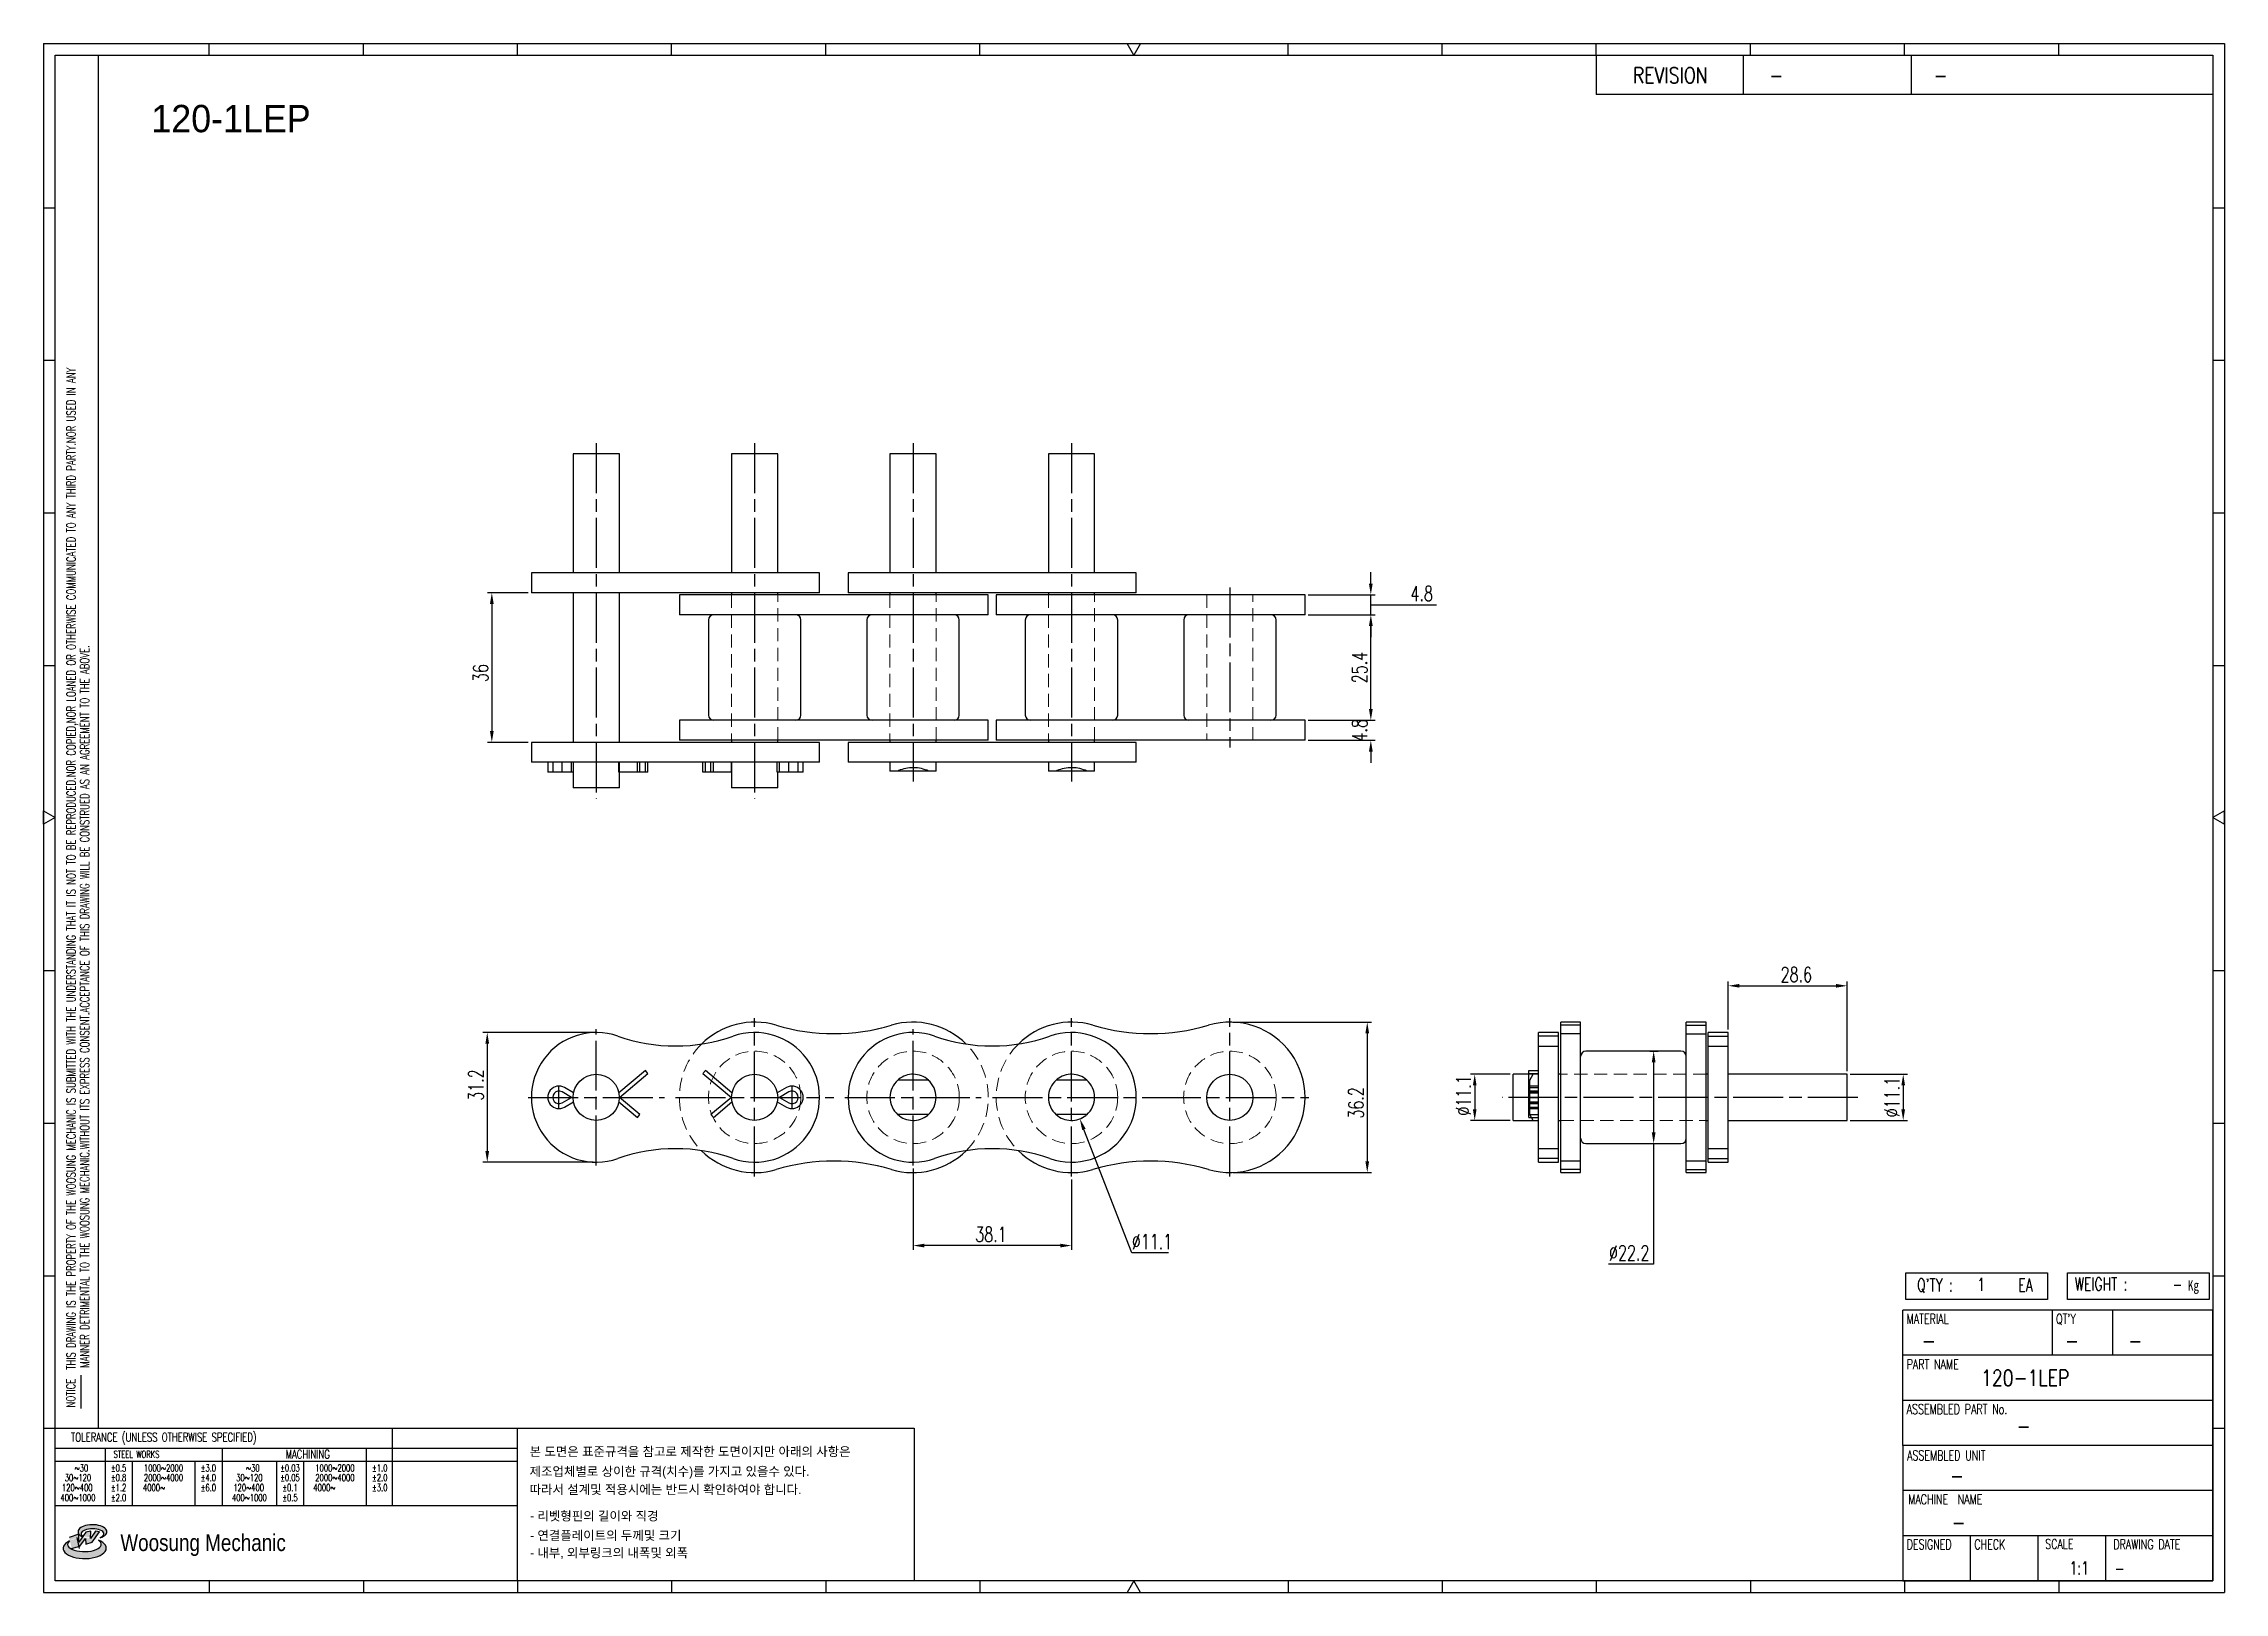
# Model space of a CAD drawing. Header units: millimetres. Extents: x 2104 to 2628, y 59 to 431.
import ezdxf
from ezdxf.enums import TextEntityAlignment as Align

# ---------------------------------------------------------------- set-up
doc = ezdxf.new("R2010")
doc.units = ezdxf.units.MM
doc.linetypes.add('AM_ISO08W050', pattern=[18, 12, -1.5, 3, -1.5])
doc.linetypes.add('HIDDEN', pattern=[9.525, 6.35, -3.175])
doc.layers.get('Defpoints').update_dxf_attribs({"color": 80})
doc.layers.add('CL1', color=140, linetype='AM_ISO08W050', lineweight=25)
doc.layers.add('HL3', color=1, linetype='HIDDEN', lineweight=0)
for name, color, linetype in [('S-DIM', 7, 'Continuous'), ('TITLE', 7, 'Continuous'), ('도면레이아웃', 7, 'Continuous')]:
    doc.layers.add(name, color=color, linetype=linetype)
doc.styles.add('HAN', font='ROMANS.shx', dxfattribs={"width": 0.7, "bigfont": 'whgtxt.shx'})
doc.styles.add('HKD_ST2', font='romans.shx', dxfattribs={"width": 0.7, "height": 4, "bigfont": '@extfont2.shx'})
doc.styles.add('HSG', font='SIMPLEX.shx', dxfattribs={"width": 0.7, "bigfont": 'HSG.shx'})
doc.styles.add('MtXpl_', font='Gulim.ttf')
doc.styles.add('SLDTEXTSTYLE4', font='arial.ttf', dxfattribs={"width": 0.8})
doc.dimstyles.new('AP1.5', dxfattribs={"dimscale": 1.5, "dimtxt": 2.4, "dimasz": 1.8, "dimexe": 0.7, "dimexo": 0.5, "dimgap": 0.6, "dimtad": 1, "dimtoh": 1, "dimdec": 1, "dimrnd": 0.01, "dimzin": 9, "dimdsep": 46, "dimtxsty": 'HSG', "dimcen": 0, "dimclrd": 251, "dimclre": 251, "dimclrt": 60, "dimazin": 2, "dimtp": 1, "dimtm": 1, "dimtfac": 0.5, "dimtdec": 1, "dimtofl": 0, "dimtmove": 0, "dimatfit": 3, "dimfxl": 0, "dimtvp": 1, "dimtolj": 2, "dimlwd": -1, "dimlwe": -1, "dimarcsym": 0})

# ---------------------------------------------------------------- blocks, each defined once
blk = doc.blocks.new('MAST')
at = {"layer": '도면레이아웃'}
h = blk.add_hatch(color=10, dxfattribs=at)
h.paths.add_polyline_path([(1.544, 35.177), (1.554, 34.966), (1.779, 35.034), (2.054, 35.422), (1.908, 35.446), (1.728, 35.167), (1.741, 35.439), (1.547, 35.405), (1.292, 35.041), (1.295, 35.33), (0.943, 35.208), (1.03, 34.8), (1.336, 34.885)])
edge = h.paths.add_edge_path()
edge.add_ellipse((1.795, 35.421), major_axis=(-0.53, 0), ratio=0.487785, start_angle=122.36065, end_angle=403.39574)
edge.add_line((1.411, 35.244), (1.419, 35.261))
edge.add_ellipse((1.798, 35.344), major_axis=(-0.423, 0), ratio=0.444396, start_angle=131.58977, end_angle=386.19408, ccw=False)
edge = h.paths.add_edge_path()
edge.add_ellipse((1.512, 34.815), major_axis=(-0.793, 0), ratio=0.480113, start_angle=314.67633, end_angle=590.85213)
edge.add_ellipse((1.501, 34.958), major_axis=(-0.62, 0), ratio=0.43311, start_angle=331.7024, end_angle=574.42495, ccw=False)
at = {"color": 140}
for p, q in [((0, 90.118), (80.15, 90.118)), ((0, 90.118), (0, 33.191)), ((80.15, 90.118), (80.15, 33.191)), ((57.068, 89.693), (57.068, 88.246)), ((62.47, 89.693), (62.47, 88.246)), ((68.635, 89.693), (68.635, 88.246)), ((79.725, 88.246), (57.068, 88.246)), ((68.449, 43.961), (68.449, 44.936)), ((68.449, 44.936), (73.654, 44.936)), ((73.654, 44.936), (73.654, 43.961)), ((74.39, 43.961), (74.39, 44.936)), ((74.39, 44.936), (79.595, 44.936)), ((79.595, 44.936), (79.595, 43.961)), ((68.336, 38.59), (68.336, 43.563)), ((79.725, 43.563), (68.336, 43.563)), ((73.654, 43.961), (68.449, 43.961)), ((73.827, 43.563), (73.827, 41.905)), ((79.595, 43.961), (74.39, 43.961)), ((76.037, 43.563), (76.037, 41.905)), ((79.725, 38.59), (79.725, 43.563)), ((79.725, 41.905), (68.336, 41.905)), ((79.725, 40.248), (68.336, 40.248)), ((68.336, 38.59), (68.336, 33.616)), ((79.725, 38.59), (68.336, 38.59)), ((79.725, 33.616), (79.725, 38.59)), ((79.725, 36.932), (68.336, 36.932)), ((79.725, 35.274), (68.336, 35.274)), ((70.822, 33.616), (70.822, 35.274)), ((73.309, 33.616), (73.309, 35.274)), ((75.796, 33.616), (75.796, 35.274)), ((0, 33.191), (80.15, 33.191)), ((68.336, 33.616), (79.725, 33.616))]:
    blk.add_line(p, q, dxfattribs=at)
for p, q in [((6.089, 89.693), (6.089, 90.118)), ((11.753, 89.693), (11.753, 90.118)), ((17.418, 89.693), (17.418, 90.118)), ((23.082, 89.693), (23.082, 90.118)), ((28.746, 89.693), (28.746, 90.118)), ((34.411, 89.693), (34.411, 90.118)), ((45.739, 89.693), (45.739, 90.118)), ((51.404, 89.693), (51.404, 90.118)), ((57.068, 89.693), (57.068, 90.118)), ((62.732, 89.693), (62.732, 90.118)), ((68.397, 89.693), (68.397, 90.118)), ((74.061, 89.693), (74.061, 90.118)), ((0, 84.085), (0.425, 84.085)), ((79.725, 84.085), (80.15, 84.085)), ((0, 78.478), (0.425, 78.478)), ((79.725, 78.478), (80.15, 78.478)), ((0, 72.87), (0.425, 72.87)), ((79.725, 72.87), (80.15, 72.87)), ((0, 67.262), (0.425, 67.262)), ((79.725, 67.262), (80.15, 67.262)), ((0, 56.047), (0.425, 56.047)), ((79.725, 56.047), (80.15, 56.047)), ((0, 50.439), (0.425, 50.439)), ((79.725, 50.439), (80.15, 50.439)), ((0, 44.832), (0.425, 44.832)), ((79.725, 44.832), (80.15, 44.832)), ((1.377, 39.947), (1.377, 41.174)), ((0, 39.224), (0.425, 39.224)), ((79.725, 39.224), (80.15, 39.224)), ((6.089, 33.616), (6.089, 33.191)), ((11.753, 33.616), (11.753, 33.191)), ((17.418, 33.616), (17.418, 33.191)), ((23.082, 33.616), (23.082, 33.191)), ((28.746, 33.616), (28.746, 33.191)), ((34.411, 33.616), (34.411, 33.191)), ((45.739, 33.616), (45.739, 33.191)), ((51.404, 33.616), (51.404, 33.191)), ((57.068, 33.616), (57.068, 33.191)), ((62.732, 33.616), (62.732, 33.191)), ((68.397, 33.616), (68.397, 33.191)), ((74.061, 33.616), (74.061, 33.191))]:
    blk.add_line(p, q)
at = {"color": 2}
for p, q in [((2.017, 39.224), (2.017, 89.693)), ((0.425, 39.224), (17.418, 39.224)), ((0.425, 38.487), (17.418, 38.487)), ((2.257, 38.487), (2.257, 36.382)), ((6.557, 38.5), (6.557, 36.382)), ((11.857, 38.487), (11.857, 36.382)), ((12.816, 39.224), (12.816, 36.382)), ((17.418, 33.616), (17.418, 39.224)), ((0.425, 38.012), (17.418, 38.012)), ((3.257, 38.012), (3.257, 36.382)), ((5.557, 38.012), (5.557, 36.382)), ((8.557, 38.012), (8.557, 36.382)), ((9.557, 38.026), (9.557, 36.382)), ((0.425, 36.382), (17.418, 36.382))]:
    blk.add_line(p, q, dxfattribs=at)
for points in [[(40.075, 89.693), (39.83, 90.118), (40.32, 90.118)], [(0.425, 61.679), (0, 61.433), (0, 61.924)], [(79.725, 61.679), (80.15, 61.433), (80.15, 61.924)], [(40.075, 33.616), (39.83, 33.191), (40.32, 33.191)]]:
    blk.add_lwpolyline(points, close=True)
at = {"color": 140}
blk.add_lwpolyline([(0.425, 89.693), (79.725, 89.693), (79.725, 33.616), (0.425, 33.616)], close=True, dxfattribs=at)
at = {"layer": '도면레이아웃'}
for p, q in [((1.295, 35.33), (0.943, 35.208)), ((1.547, 35.405), (1.292, 35.041)), ((1.292, 35.041), (1.295, 35.33)), ((1.741, 35.439), (1.547, 35.405)), ((1.908, 35.446), (1.728, 35.167)), ((1.728, 35.167), (1.741, 35.439)), ((1.779, 35.034), (2.054, 35.422)), ((2.054, 35.422), (1.908, 35.446)), ((1.03, 34.8), (1.336, 34.885)), ((1.224, 35.208), (1.311, 34.8)), ((1.224, 35.208), (1.224, 35.208)), ((1.336, 34.885), (1.544, 35.177)), ((1.419, 35.261), (1.411, 35.244)), ((1.544, 35.177), (1.554, 34.966)), ((1.554, 34.966), (1.779, 35.034))]:
    blk.add_line(p, q, dxfattribs=at)
for centre, major_axis, ratio, start_param, end_param in [((1.795, 35.421), (-0.53, 0), 0.487785, 2.135596, 7.040584), ((1.798, 35.344), (-0.423, 0), 0.444396, 2.296675, 6.740358), ((1.512, 34.815), (-0.793, 0), 0.480113, 5.492138, 10.312315), ((1.501, 34.958), (-0.62, 0), 0.43311, 5.789299, 10.025607)]:
    blk.add_ellipse(centre, major_axis=major_axis, ratio=ratio, start_param=start_param, end_param=end_param, dxfattribs=at)
for s, height, style, width, p in [('REVISION', 0.5806, 'HAN', 0.8, (58.415, 88.664)), ('-', 0.581, 'HAN', 0.8, (63.426, 88.664)), ('-', 0.581, 'HAN', 0.8, (69.468, 88.664)), ("Q'TY : ", 0.4746, 'HKD_ST2', 0.7, (68.857, 44.253)), ('1', 0.475, 'HKD_ST2', 0.7, (71.071, 44.275)), ('EA', 0.4746, 'HKD_ST2', 0.7, (72.578, 44.253)), ('WEIGHT : ', 0.4746, 'HKD_ST2', 0.7, (74.65, 44.286)), ('-', 0.581, 'HAN', 0.8, (69.029, 42.157)), ('-', 0.581, 'HAN', 0.8, (74.289, 42.157)), ('-', 0.581, 'HAN', 0.8, (76.623, 42.157)), ('-', 0.581, 'HAN', 0.8, (72.515, 39.013)), ('-', 0.581, 'HAN', 0.8, (70.067, 37.189)), ('-', 0.581, 'HAN', 0.8, (70.126, 35.48)), ('1:1', 0.4746, 'HKD_ST2', 0.7, (74.458, 33.848)), ('-', 0.475, 'HKD_ST2', 0.7, (76.112, 33.837))]:
    blk.add_text(s, height=height, dxfattribs=dict(style=style, width=width)).set_placement(p)
at = {"color": 6, "style": 'HKD_ST2', "width": 0.7}
for s, p in [(' THIS DRAWING IS THE PROPERTY OF THE WOOSUNG MECHANIC IS SUBMITTED WITH THE UNDERSTANDING THAT IT IS NOT TO BE REPRODUCED.NOR COPIED,NOR LOANED OR OTHERWISE COMMUNICATED TO ANY THIRD PARTY.NOR USED IN ANY', (1.173, 41.217)), ('MANNER DETRIMENTAL TO THE WOOSUNG MECHANIC.WITHOUT ITS EXPRESS CONSENT.ACCEPTANCE OF THIS DRAWING WILL BE CONSTRUED AS AN AGREEMENT TO THE ABOVE.', (1.672, 41.447))]:
    blk.add_text(s, height=0.326266, rotation=90, dxfattribs=at).set_placement(p)
at = {"style": 'HKD_ST2', "width": 0.7}
blk.add_text('-', height=0.475, dxfattribs=at).set_placement((78.613, 44.286), align=Align.RIGHT)
at = {"color": 254, "style": 'HKD_ST2', "width": 0.7}
for s, height, p in [('MATERIAL', 0.3651, (68.474, 43.425)), ("QT'Y", 0.3651, (73.965, 43.425)), ('PART NAME', 0.3651, (68.474, 41.756)), ('ASSEMBLED PART No.', 0.36511, (68.474, 40.109)), ('ASSEMBLED UNIT', 0.36511, (68.49, 38.408)), ('MACHINE  NAME', 0.36511, (68.532, 36.794)), ('DESIGNED', 0.3651, (68.474, 35.136)), ('CHECK', 0.3651, (70.961, 35.136)), ('SCALE', 0.3651, (73.566, 35.153)), ('DRAWING DATE', 0.36511, (76.071, 35.141))]:
    blk.add_text(s, height=height, dxfattribs=at).set_placement(p, align=Align.TOP_LEFT)
at = {"style": 'HKD_ST2', "width": 0.7}
blk.add_text('NOTICE', height=0.3263, rotation=90, dxfattribs=at).set_placement((1.163, 39.988))
blk.add_text('TOLERANCE (UNLESS OTHERWISE SPECIFIED)', height=0.32627, dxfattribs=at).set_placement((4.417, 38.896), align=Align.MIDDLE_CENTER)
at = {"color": 4, "style": 'HKD_ST2', "width": 0.7}
for s, height, p in [('%%12630', 0.261, (1.389, 37.762)), ('1000%%1262000', 0.26101, (4.407, 37.762)), ('%%12630', 0.261, (7.689, 37.762)), ('1000%%1262000', 0.26101, (10.707, 37.762)), ('120%%126400', 0.26101, (1.237, 37.045)), ('30%%126120', 0.261, (1.263, 37.411)), ('4000%%126', 0.261, (4.061, 37.045)), ('2000%%1264000', 0.26101, (4.407, 37.411)), ('120%%126400', 0.26101, (7.537, 37.045)), ('30%%126120', 0.261, (7.563, 37.411)), ('4000%%126', 0.261, (10.321, 37.045)), ('2000%%1264000', 0.26101, (10.707, 37.411)), ('400%%1261000', 0.26101, (1.263, 36.67)), ('400%%1261000', 0.26101, (7.563, 36.67))]:
    blk.add_text(s, height=height, dxfattribs=at).set_placement(p, align=Align.MIDDLE_CENTER)
for s, height, p in [('%%P0.5', 0.261, (2.757, 37.762)), ('STEEL WORKS', 0.26101, (3.416, 38.268)), ('%%P3.0', 0.261, (6.057, 37.762)), ('%%P0.03', 0.261, (9.057, 37.762)), ('MACHINING', 0.3263, (9.707, 38.27)), ('%%P1.0', 0.261, (12.357, 37.762)), ('%%P0.8', 0.261, (2.757, 37.411)), ('%%P1.2', 0.261, (2.757, 37.045)), ('%%P4.0', 0.261, (6.057, 37.411)), ('%%P6.0', 0.261, (6.057, 37.045)), ('%%P0.05', 0.261, (9.057, 37.411)), ('%%P0.1', 0.261, (9.057, 37.045)), ('%%P2.0', 0.261, (12.357, 37.411)), ('%%P3.0', 0.261, (12.357, 37.045)), ('%%P2.0', 0.261, (2.757, 36.67)), ('%%P0.5', 0.261, (9.057, 36.67))]:
    blk.add_text(s, height=height, dxfattribs=at).set_placement(p, align=Align.MIDDLE)
at = {"color": 1, "style": 'SLDTEXTSTYLE4', "width": 0.8}
blk.add_text('Woosung Mechanic', height=0.61957, dxfattribs=at).set_placement((2.822, 34.711))
at = {"layer": 'TITLE', "width": 0.8}
blk.add_text('Kg', height=0.3789, dxfattribs=at).set_placement((78.807, 44.286))
blk = doc.blocks.new('*D2')
at = {"layer": 'Defpoints', "color": 0, "transparency": 16777216}
for p in [(2537.38, 204.67), (2508.78, 193.43), (2537.38, 183.39)]:
    blk.add_point(p, dxfattribs=at)
at = {"layer": 'S-DIM', "color": 251, "linetype": 'ByBlock', "transparency": 16777216}
for p, q in [((2508.78, 194.18), (2508.78, 205.72)), ((2511.48, 204.67), (2534.68, 204.67)), ((2537.38, 184.14), (2537.38, 205.72))]:
    blk.add_line(p, q, dxfattribs=at)
at = {"layer": 'S-DIM', "color": 251, "transparency": 16777216}
for points in [[(2511.48, 205.12), (2511.48, 204.22), (2508.78, 204.67)], [(2534.68, 205.12), (2534.68, 204.22), (2537.38, 204.67)]]:
    blk.add_solid(points, dxfattribs=at)
at = {"layer": 'S-DIM', "color": 60, "transparency": 16777216, "insert": (2525.15, 207.37), "char_height": 3.6, "attachment_point": 5, "style": 'HSG'}
blk.add_mtext('\\A2;28.6', dxfattribs=at)
blk = doc.blocks.new('*D3')
at = {"layer": 'Defpoints', "color": 0, "transparency": 16777216}
for p in [(2537.38, 183.39), (2537.38, 172.28), (2550.86, 172.28)]:
    blk.add_point(p, dxfattribs=at)
at = {"layer": 'S-DIM', "color": 251, "linetype": 'ByBlock', "transparency": 16777216}
for p, q in [((2538.13, 183.39), (2551.91, 183.39)), ((2550.86, 180.69), (2550.86, 174.98)), ((2538.13, 172.28), (2551.91, 172.28))]:
    blk.add_line(p, q, dxfattribs=at)
at = {"layer": 'S-DIM', "color": 251, "transparency": 16777216}
for points in [[(2550.41, 180.69), (2551.31, 180.69), (2550.86, 183.39)], [(2550.41, 174.98), (2551.31, 174.98), (2550.86, 172.28)]]:
    blk.add_solid(points, dxfattribs=at)
at = {"layer": 'S-DIM', "color": 60, "transparency": 16777216, "insert": (2548.16, 177.89), "char_height": 3.6, "attachment_point": 5, "rotation": 90, "style": 'HSG'}
blk.add_mtext('\\A2;%%c11.1', dxfattribs=at)
blk = doc.blocks.new('*D4')
at = {"layer": 'Defpoints', "color": 0, "transparency": 16777216}
for p in [(2489.15, 188.95), (2489.15, 166.72), (2490.84, 166.72)]:
    blk.add_point(p, dxfattribs=at)
at = {"layer": 'S-DIM', "color": 251, "linetype": 'ByBlock', "transparency": 16777216}
for p, q in [((2489.9, 188.95), (2491.89, 188.95)), ((2490.84, 186.25), (2490.84, 169.42)), ((2489.9, 166.72), (2491.89, 166.72)), ((2490.84, 166.72), (2490.84, 137.72)), ((2490.84, 137.72), (2479.98, 137.72))]:
    blk.add_line(p, q, dxfattribs=at)
at = {"layer": 'S-DIM', "color": 251, "transparency": 16777216}
for points in [[(2490.39, 186.25), (2491.29, 186.25), (2490.84, 188.95)], [(2490.39, 169.42), (2491.29, 169.42), (2490.84, 166.72)]]:
    blk.add_solid(points, dxfattribs=at)
at = {"layer": 'S-DIM', "color": 60, "transparency": 16777216, "insert": (2484.96, 140.42), "char_height": 3.6, "attachment_point": 5, "style": 'HSG'}
blk.add_mtext('\\A2;%%c22.2', dxfattribs=at)
blk = doc.blocks.new('*D5')
at = {"layer": 'Defpoints', "color": 0, "transparency": 16777216}
for p in [(2457.08, 183.39), (2447.8, 172.28), (2457.08, 172.28)]:
    blk.add_point(p, dxfattribs=at)
at = {"layer": 'S-DIM', "color": 251, "linetype": 'ByBlock', "transparency": 16777216}
for p, q in [((2456.33, 183.39), (2446.75, 183.39)), ((2447.8, 180.69), (2447.8, 174.98)), ((2456.33, 172.28), (2446.75, 172.28))]:
    blk.add_line(p, q, dxfattribs=at)
at = {"layer": 'S-DIM', "color": 251, "transparency": 16777216}
for points in [[(2447.35, 180.69), (2448.25, 180.69), (2447.8, 183.39)], [(2447.35, 174.98), (2448.25, 174.98), (2447.8, 172.28)]]:
    blk.add_solid(points, dxfattribs=at)
at = {"layer": 'S-DIM', "color": 60, "transparency": 16777216, "insert": (2445.1, 178.29), "char_height": 3.6, "attachment_point": 5, "rotation": 90, "style": 'HSG'}
blk.add_mtext('\\A2;%%c11.1', dxfattribs=at)
blk = doc.blocks.new('*D6')
at = {"layer": 'Defpoints', "color": 0, "transparency": 16777216}
for p in [(2388.91, 195.93), (2388.91, 159.73), (2421.95, 159.73)]:
    blk.add_point(p, dxfattribs=at)
at = {"layer": 'S-DIM', "color": 251, "linetype": 'ByBlock', "transparency": 16777216}
for p, q in [((2389.66, 195.93), (2423, 195.93)), ((2421.95, 193.23), (2421.95, 162.43)), ((2389.66, 159.73), (2423, 159.73))]:
    blk.add_line(p, q, dxfattribs=at)
at = {"layer": 'S-DIM', "color": 251, "transparency": 16777216}
for points in [[(2421.5, 193.23), (2422.4, 193.23), (2421.95, 195.93)], [(2421.5, 162.43), (2422.4, 162.43), (2421.95, 159.73)]]:
    blk.add_solid(points, dxfattribs=at)
at = {"layer": 'S-DIM', "color": 60, "transparency": 16777216, "insert": (2419.25, 176.5), "char_height": 3.6, "attachment_point": 5, "rotation": 90, "style": 'HSG'}
blk.add_mtext('\\A2;36.2', dxfattribs=at)
blk = doc.blocks.new('*D7')
at = {"layer": 'Defpoints', "color": 0, "transparency": 16777216}
for p in [(2312.71, 161.45), (2350.81, 158.83), (2312.71, 142.18)]:
    blk.add_point(p, dxfattribs=at)
at = {"layer": 'S-DIM', "color": 251, "linetype": 'ByBlock', "transparency": 16777216}
for p, q in [((2312.71, 160.7), (2312.71, 141.13)), ((2350.81, 158.08), (2350.81, 141.13)), ((2348.11, 142.18), (2315.41, 142.18))]:
    blk.add_line(p, q, dxfattribs=at)
at = {"layer": 'S-DIM', "color": 251, "transparency": 16777216}
for points in [[(2315.41, 142.63), (2315.41, 141.73), (2312.71, 142.18)], [(2348.11, 142.63), (2348.11, 141.73), (2350.81, 142.18)]]:
    blk.add_solid(points, dxfattribs=at)
at = {"layer": 'S-DIM', "color": 60, "transparency": 16777216, "insert": (2331.45, 144.88), "char_height": 3.6, "attachment_point": 5, "style": 'HSG'}
blk.add_mtext('\\A2;38.1', dxfattribs=at)
blk = doc.blocks.new('*D8')
at = {"layer": 'Defpoints', "color": 0, "transparency": 16777216}
for p in [(2236.51, 193.43), (2210.3, 162.23), (2236.51, 162.23)]:
    blk.add_point(p, dxfattribs=at)
at = {"layer": 'S-DIM', "color": 251, "linetype": 'ByBlock', "transparency": 16777216}
for p, q in [((2235.76, 193.43), (2209.25, 193.43)), ((2210.3, 190.73), (2210.3, 164.93)), ((2235.76, 162.23), (2209.25, 162.23))]:
    blk.add_line(p, q, dxfattribs=at)
at = {"layer": 'S-DIM', "color": 251, "transparency": 16777216}
for points in [[(2209.85, 190.73), (2210.75, 190.73), (2210.3, 193.43)], [(2209.85, 164.93), (2210.75, 164.93), (2210.3, 162.23)]]:
    blk.add_solid(points, dxfattribs=at)
at = {"layer": 'S-DIM', "color": 60, "transparency": 16777216, "insert": (2207.6, 180.79), "char_height": 3.6, "attachment_point": 5, "rotation": 90, "style": 'HSG'}
blk.add_mtext('\\A2;31.2', dxfattribs=at)
blk = doc.blocks.new('*D9')
at = {"layer": 'Defpoints', "color": 0, "transparency": 16777216}
for p in [(2348.8, 183.01), (2352.82, 172.66)]:
    blk.add_point(p, dxfattribs=at)
at = {"layer": 'S-DIM', "color": 251, "linetype": 'ByBlock', "transparency": 16777216}
for p, q in [((2365.33, 140.42), (2353.8, 170.14)), ((2374.15, 140.42), (2365.33, 140.42))]:
    blk.add_line(p, q, dxfattribs=at)
blk.add_arc((2350.81, 177.83), 5.56, 280.3803, 303.6739, dxfattribs=at)
at = {"layer": 'S-DIM', "color": 251, "transparency": 16777216}
blk.add_solid([(2354.22, 170.3), (2353.38, 169.98), (2352.82, 172.66)], dxfattribs=at)
at = {"layer": 'S-DIM', "color": 60, "transparency": 16777216, "insert": (2370.19, 143.12), "char_height": 3.6, "attachment_point": 5, "style": 'HSG'}
blk.add_mtext('\\A2;∅11.1', dxfattribs=at)
blk = doc.blocks.new('*D10')
at = {"layer": 'Defpoints', "color": 0, "transparency": 16777216}
for p in [(2220.91, 299.22), (2211.4, 263.22), (2220.91, 263.22)]:
    blk.add_point(p, dxfattribs=at)
at = {"layer": 'S-DIM', "color": 251, "linetype": 'ByBlock', "transparency": 16777216}
for p, q in [((2220.16, 299.22), (2210.35, 299.22)), ((2211.4, 296.52), (2211.4, 265.92)), ((2220.16, 263.22), (2210.35, 263.22))]:
    blk.add_line(p, q, dxfattribs=at)
at = {"layer": 'S-DIM', "color": 251, "transparency": 16777216}
for points in [[(2210.95, 296.52), (2211.85, 296.52), (2211.4, 299.22)], [(2210.95, 265.92), (2211.85, 265.92), (2211.4, 263.22)]]:
    blk.add_solid(points, dxfattribs=at)
at = {"layer": 'S-DIM', "color": 60, "transparency": 16777216, "insert": (2208.7, 279.88), "char_height": 3.6, "attachment_point": 5, "rotation": 90, "style": 'HSG'}
blk.add_mtext('\\A2;36', dxfattribs=at)
blk = doc.blocks.new('*D11')
at = {"layer": 'Defpoints', "color": 0, "transparency": 16777216}
for p in [(2407.01, 268.52), (2422.81, 268.52), (2407.01, 263.72)]:
    blk.add_point(p, dxfattribs=at)
at = {"layer": 'S-DIM', "color": 251, "linetype": 'ByBlock', "transparency": 16777216}
for p, q in [((2422.81, 271.22), (2422.81, 273.92)), ((2407.76, 268.52), (2423.86, 268.52)), ((2407.76, 263.72), (2423.86, 263.72)), ((2422.81, 261.02), (2422.81, 258.32))]:
    blk.add_line(p, q, dxfattribs=at)
at = {"layer": 'S-DIM', "color": 251, "transparency": 16777216}
for points in [[(2422.36, 271.22), (2423.26, 271.22), (2422.81, 268.52)], [(2422.36, 261.02), (2423.26, 261.02), (2422.81, 263.72)]]:
    blk.add_solid(points, dxfattribs=at)
at = {"layer": 'S-DIM', "color": 60, "transparency": 16777216, "insert": (2420.11, 266.12), "char_height": 3.6, "attachment_point": 5, "rotation": 90, "style": 'HSG'}
blk.add_mtext('\\A2;4.8', dxfattribs=at)
blk = doc.blocks.new('*D12')
at = {"layer": 'Defpoints', "color": 0, "transparency": 16777216}
for p in [(2407.01, 293.92), (2422.81, 293.92), (2407.01, 268.52)]:
    blk.add_point(p, dxfattribs=at)
at = {"layer": 'S-DIM', "color": 251, "linetype": 'ByBlock', "transparency": 16777216}
for p, q in [((2407.76, 293.92), (2423.86, 293.92)), ((2422.81, 271.22), (2422.81, 291.22)), ((2407.76, 268.52), (2423.86, 268.52))]:
    blk.add_line(p, q, dxfattribs=at)
at = {"layer": 'S-DIM', "color": 251, "transparency": 16777216}
for points in [[(2422.36, 291.22), (2423.26, 291.22), (2422.81, 293.92)], [(2422.36, 271.22), (2423.26, 271.22), (2422.81, 268.52)]]:
    blk.add_solid(points, dxfattribs=at)
at = {"layer": 'S-DIM', "color": 60, "transparency": 16777216, "insert": (2420.11, 281.22), "char_height": 3.6, "attachment_point": 5, "rotation": 90, "style": 'HSG'}
blk.add_mtext('\\A2;25.4', dxfattribs=at)
blk = doc.blocks.new('*D13')
at = {"layer": 'Defpoints', "color": 0, "transparency": 16777216}
for p in [(2407.01, 298.72), (2407.01, 293.92), (2422.81, 298.72)]:
    blk.add_point(p, dxfattribs=at)
at = {"layer": 'S-DIM', "color": 251, "linetype": 'ByBlock', "transparency": 16777216}
for p, q in [((2422.81, 301.42), (2422.81, 304.12)), ((2407.76, 298.72), (2423.86, 298.72)), ((2407.76, 293.92), (2423.86, 293.92)), ((2422.81, 293.92), (2422.81, 298.72)), ((2422.81, 296.32), (2431.51, 296.32)), ((2431.51, 296.32), (2438.59, 296.32)), ((2422.81, 291.22), (2422.81, 288.52))]:
    blk.add_line(p, q, dxfattribs=at)
at = {"layer": 'S-DIM', "color": 251, "transparency": 16777216}
for points in [[(2422.36, 301.42), (2423.26, 301.42), (2422.81, 298.72)], [(2422.36, 291.22), (2423.26, 291.22), (2422.81, 293.92)]]:
    blk.add_solid(points, dxfattribs=at)
at = {"layer": 'S-DIM', "color": 60, "transparency": 16777216, "insert": (2435.05, 299.02), "char_height": 3.6, "attachment_point": 5, "style": 'HSG'}
blk.add_mtext('\\A2;4.8', dxfattribs=at)

msp = doc.modelspace()

# ---------------------------------------------------------------- linework, layer by layer
for p, q in [((2242.07, 332.62), (2230.96, 332.62)), ((2230.96, 332.62), (2230.96, 304.02)), ((2242.07, 304.02), (2242.07, 332.62)), ((2280.17, 332.62), (2269.06, 332.62)), ((2269.06, 332.62), (2269.06, 304.02)), ((2280.17, 304.02), (2280.17, 332.62)), ((2318.27, 332.62), (2307.16, 332.62)), ((2307.16, 332.62), (2307.16, 304.02)), ((2318.27, 304.02), (2318.27, 332.62)), ((2356.37, 332.62), (2345.26, 332.62)), ((2345.26, 332.62), (2345.26, 304.02)), ((2356.37, 304.02), (2356.37, 332.62)), ((2290.21, 304.02), (2220.91, 304.02)), ((2220.91, 304.02), (2220.91, 299.22)), ((2290.21, 299.22), (2220.91, 299.22)), ((2230.96, 299.22), (2230.96, 263.22)), ((2242.07, 263.22), (2242.07, 299.22)), ((2269.06, 299.22), (2269.06, 298.72)), ((2280.17, 298.72), (2280.17, 299.22)), ((2290.21, 299.22), (2290.21, 304.02)), ((2366.41, 304.02), (2297.11, 304.02)), ((2297.11, 304.02), (2297.11, 299.22)), ((2366.41, 299.22), (2297.11, 299.22)), ((2307.16, 299.22), (2307.16, 298.72)), ((2318.27, 298.72), (2318.27, 299.22)), ((2345.26, 299.22), (2345.26, 298.72)), ((2356.37, 298.72), (2356.37, 299.22)), ((2366.41, 299.22), (2366.41, 304.02)), ((2330.81, 298.72), (2256.51, 298.72)), ((2256.51, 298.72), (2256.51, 293.92)), ((2330.81, 293.92), (2256.51, 293.92)), ((2330.81, 293.92), (2330.81, 298.72)), ((2407.01, 298.72), (2332.71, 298.72)), ((2332.71, 298.72), (2332.71, 293.92)), ((2407.01, 293.92), (2332.71, 293.92)), ((2407.01, 293.92), (2407.01, 298.72)), ((2263.5, 292.65), (2263.5, 269.79)), ((2285.73, 269.79), (2285.73, 292.65)), ((2301.6, 292.65), (2301.6, 269.79)), ((2323.83, 269.79), (2323.83, 292.65)), ((2339.7, 292.65), (2339.7, 269.79)), ((2361.93, 269.79), (2361.93, 292.65)), ((2377.8, 292.65), (2377.8, 269.79)), ((2400.03, 269.79), (2400.03, 292.65)), ((2256.51, 268.52), (2256.51, 263.72)), ((2330.81, 268.52), (2256.51, 268.52)), ((2330.81, 263.72), (2330.81, 268.52)), ((2332.71, 268.52), (2332.71, 263.72)), ((2407.01, 268.52), (2332.71, 268.52)), ((2407.01, 263.72), (2407.01, 268.52)), ((2290.21, 263.22), (2220.91, 263.22)), ((2220.91, 263.22), (2220.91, 258.42)), ((2330.81, 263.72), (2256.51, 263.72)), ((2269.06, 263.72), (2269.06, 263.22)), ((2280.17, 263.22), (2280.17, 263.72)), ((2290.21, 258.42), (2290.21, 263.22)), ((2366.41, 263.22), (2297.11, 263.22)), ((2297.11, 263.22), (2297.11, 258.42)), ((2307.16, 263.72), (2307.16, 263.22)), ((2318.27, 263.22), (2318.27, 263.72)), ((2407.01, 263.72), (2332.71, 263.72)), ((2345.26, 263.72), (2345.26, 263.22)), ((2356.37, 263.22), (2356.37, 263.72)), ((2366.41, 258.42), (2366.41, 263.22)), ((2290.21, 258.42), (2220.91, 258.42)), ((2224.83, 258.42), (2224.83, 256.02)), ((2226.03, 258.42), (2226.03, 256.02)), ((2228.28, 256.02), (2228.28, 258.42)), ((2230.52, 256.02), (2230.52, 258.42)), ((2231.06, 256.02), (2231.06, 258.42)), ((2241.96, 256.02), (2241.96, 258.42)), ((2242.07, 256.02), (2242.07, 258.42)), ((2246.45, 256.02), (2246.45, 258.42)), ((2247.02, 256.02), (2247.02, 258.42)), ((2248.38, 256.02), (2248.38, 258.42)), ((2248.95, 256.02), (2248.95, 258.42)), ((2262.18, 256.02), (2262.18, 258.42)), ((2262.75, 256.02), (2262.75, 258.42)), ((2264.1, 256.02), (2264.1, 258.42)), ((2264.68, 256.02), (2264.68, 258.42)), ((2269.06, 256.02), (2269.06, 258.42)), ((2269.16, 256.02), (2269.16, 258.42)), ((2280.06, 256.02), (2280.06, 258.42)), ((2280.6, 256.02), (2280.6, 258.42)), ((2282.85, 256.02), (2282.85, 258.42)), ((2285.1, 256.02), (2285.1, 258.42)), ((2286.3, 256.02), (2286.3, 258.42)), ((2366.41, 258.42), (2297.11, 258.42)), ((2307.16, 258.42), (2307.16, 256.32)), ((2318.27, 256.32), (2318.27, 258.42)), ((2345.26, 258.42), (2345.26, 256.32)), ((2356.37, 256.32), (2356.37, 258.42)), ((2231.06, 256.02), (2224.83, 256.02)), ((2230.96, 256.02), (2230.96, 252.32)), ((2242.07, 252.32), (2230.96, 252.32)), ((2248.95, 256.02), (2241.96, 256.02)), ((2242.07, 252.32), (2242.07, 256.02)), ((2269.16, 256.02), (2262.18, 256.02)), ((2269.06, 256.02), (2269.06, 252.32)), ((2280.17, 252.32), (2269.06, 252.32)), ((2286.3, 256.02), (2280.06, 256.02)), ((2280.17, 252.32), (2280.17, 256.02)), ((2318.27, 256.32), (2307.16, 256.32)), ((2356.37, 256.32), (2345.26, 256.32)), ((2473.28, 195.93), (2468.48, 195.93)), ((2468.48, 159.73), (2468.48, 195.93)), ((2473.28, 195.18), (2468.48, 195.18)), ((2473.28, 159.73), (2473.28, 195.93)), ((2503.48, 195.93), (2498.68, 195.93)), ((2498.68, 159.73), (2498.68, 195.93)), ((2498.68, 195.18), (2503.48, 195.18)), ((2503.48, 159.73), (2503.48, 195.93)), ((2467.98, 193.43), (2463.18, 193.43)), ((2463.18, 162.23), (2463.18, 193.43)), ((2467.98, 192.55), (2463.18, 192.55)), ((2463.18, 190.18), (2467.98, 190.18)), ((2467.98, 162.23), (2467.98, 193.43)), ((2468.48, 193.16), (2473.28, 193.16)), ((2497.41, 188.95), (2474.55, 188.95)), ((2498.68, 193.15), (2503.48, 193.15)), ((2508.78, 193.43), (2503.98, 193.43)), ((2503.98, 162.23), (2503.98, 193.43)), ((2503.98, 192.55), (2508.78, 192.55)), ((2503.98, 190.18), (2508.78, 190.18)), ((2508.78, 162.23), (2508.78, 193.43)), ((2248.38, 184.29), (2241.96, 178.91)), ((2242.07, 177.83), (2248.95, 183.61)), ((2248.95, 183.61), (2248.38, 184.29)), ((2262.75, 184.29), (2262.18, 183.61)), ((2262.18, 183.61), (2269.06, 177.83)), ((2269.16, 178.91), (2262.75, 184.29)), ((2460.78, 183.39), (2460.78, 184.29)), ((2460.78, 184.29), (2463.18, 184.29)), ((2460.78, 183.61), (2463.18, 183.61)), ((2230.52, 177.83), (2228.28, 179.13)), ((2231.06, 178.91), (2228.88, 180.17)), ((2282.25, 180.17), (2280.06, 178.91)), ((2282.85, 179.13), (2280.6, 177.83)), ((2316.39, 182), (2309.04, 182)), ((2354.49, 182), (2347.14, 182)), ((2457.08, 172.28), (2457.08, 183.39)), ((2461.88, 183.39), (2457.08, 183.39)), ((2460.78, 180.53), (2460.78, 183.39)), ((2461.08, 180.53), (2460.78, 180.53)), ((2460.78, 175.14), (2460.78, 180.53)), ((2460.78, 180.17), (2463.18, 180.17)), ((2463.18, 179.33), (2460.78, 179.33)), ((2460.78, 179.13), (2463.18, 179.13)), ((2460.78, 178.91), (2463.18, 178.91)), ((2461.08, 182), (2461.88, 183.39)), ((2461.08, 173.67), (2461.08, 182)), ((2463.18, 180.53), (2461.08, 180.53)), ((2463.18, 183.39), (2461.88, 183.39)), ((2468.48, 183.39), (2467.98, 183.39)), ((2503.98, 183.39), (2503.48, 183.39)), ((2537.38, 183.39), (2508.78, 183.39)), ((2537.38, 172.28), (2537.38, 183.39)), ((2228.28, 176.54), (2230.52, 177.83)), ((2228.88, 175.5), (2231.06, 176.76)), ((2241.96, 176.76), (2246.45, 172.99)), ((2247.02, 173.68), (2242.07, 177.83)), ((2246.45, 172.99), (2247.02, 173.68)), ((2269.06, 177.83), (2264.1, 173.68)), ((2264.1, 173.68), (2264.68, 172.99)), ((2264.68, 172.99), (2269.16, 176.76)), ((2280.06, 176.76), (2282.25, 175.5)), ((2280.6, 177.83), (2282.85, 176.54)), ((2316.39, 173.67), (2309.04, 173.67)), ((2354.49, 173.67), (2347.14, 173.67)), ((2460.78, 177.83), (2463.18, 177.83)), ((2460.78, 176.76), (2463.18, 176.76)), ((2460.78, 176.54), (2463.18, 176.54)), ((2460.78, 176.34), (2463.18, 176.34)), ((2460.78, 175.5), (2463.18, 175.5)), ((2460.78, 172.99), (2460.78, 175.14)), ((2460.78, 175.14), (2461.08, 175.14)), ((2460.78, 173.68), (2463.18, 173.68)), ((2461.08, 175.14), (2463.18, 175.14)), ((2461.88, 172.28), (2461.08, 173.67)), ((2457.08, 172.28), (2461.88, 172.28)), ((2460.78, 172.99), (2463.18, 172.99)), ((2461.88, 172.28), (2463.18, 172.28)), ((2467.98, 172.28), (2468.48, 172.28)), ((2503.48, 172.28), (2503.98, 172.28)), ((2508.78, 172.28), (2537.38, 172.28)), ((2467.98, 165.49), (2463.18, 165.49)), ((2467.98, 163.12), (2463.18, 163.12)), ((2474.55, 166.72), (2497.41, 166.72)), ((2508.78, 165.49), (2503.98, 165.49)), ((2503.98, 163.12), (2508.78, 163.12)), ((2463.18, 162.23), (2467.98, 162.23)), ((2473.28, 162.51), (2468.48, 162.51)), ((2473.28, 160.49), (2468.48, 160.49)), ((2468.48, 159.73), (2473.28, 159.73)), ((2503.48, 162.51), (2498.68, 162.51)), ((2498.68, 160.49), (2503.48, 160.49)), ((2498.68, 159.73), (2503.48, 159.73)), ((2503.98, 162.23), (2508.78, 162.23))]:
    msp.add_line(p, q)
for points in [[(2316.39, 256.32), (2316.01, 256.5), (2315.61, 256.65), (2315.18, 256.79), (2314.74, 256.9), (2314.28, 256.99), (2313.81, 257.06), (2313.33, 257.1), (2312.85, 257.12), (2312.37, 257.12), (2311.88, 257.09), (2311.41, 257.03), (2310.94, 256.96), (2310.49, 256.86), (2310.06, 256.73), (2309.64, 256.59), (2309.25, 256.42), (2309.04, 256.32)], [(2354.49, 256.32), (2354.11, 256.5), (2353.71, 256.65), (2353.28, 256.79), (2352.84, 256.9), (2352.38, 256.99), (2351.91, 257.06), (2351.43, 257.1), (2350.95, 257.12), (2350.47, 257.12), (2349.98, 257.09), (2349.51, 257.03), (2349.04, 256.96), (2348.59, 256.86), (2348.16, 256.73), (2347.74, 256.59), (2347.35, 256.42), (2347.14, 256.32)], [(2316.39, 182), (2316.01, 182.3), (2315.61, 182.58), (2315.18, 182.81), (2314.74, 183.01), (2314.28, 183.16), (2313.81, 183.28), (2313.33, 183.35), (2312.85, 183.39), (2312.37, 183.38), (2311.88, 183.33), (2311.41, 183.23), (2310.94, 183.1), (2310.49, 182.92), (2310.06, 182.71), (2309.64, 182.46), (2309.25, 182.18), (2309.04, 182)], [(2354.49, 182), (2354.11, 182.3), (2353.71, 182.58), (2353.28, 182.81), (2352.84, 183.01), (2352.38, 183.16), (2351.91, 183.28), (2351.43, 183.35), (2350.95, 183.39), (2350.47, 183.38), (2349.98, 183.33), (2349.51, 183.23), (2349.04, 183.1), (2348.59, 182.92), (2348.16, 182.71), (2347.74, 182.46), (2347.35, 182.18), (2347.14, 182)], [(2309.04, 173.67), (2309.42, 173.36), (2309.82, 173.09), (2310.24, 172.86), (2310.69, 172.66), (2311.14, 172.51), (2311.61, 172.39), (2312.09, 172.31), (2312.58, 172.28), (2313.06, 172.29), (2313.54, 172.34), (2314.02, 172.43), (2314.48, 172.57), (2314.94, 172.74), (2315.37, 172.96), (2315.79, 173.21), (2316.18, 173.49), (2316.39, 173.67)], [(2347.14, 173.67), (2347.52, 173.36), (2347.92, 173.09), (2348.34, 172.86), (2348.79, 172.66), (2349.24, 172.51), (2349.71, 172.39), (2350.19, 172.31), (2350.68, 172.28), (2351.16, 172.29), (2351.64, 172.34), (2352.12, 172.43), (2352.58, 172.57), (2353.04, 172.74), (2353.47, 172.96), (2353.89, 173.21), (2354.28, 173.49), (2354.49, 173.67)]]:
    msp.add_lwpolyline(points)
at = {"color": 140}
msp.add_lwpolyline([(2217.58, 98.24), (2312.99, 98.24), (2312.99, 61.54), (2217.58, 61.54)], close=True, dxfattribs=at)
for centre in [(2236.51, 177.83), (2274.61, 177.83), (2388.91, 177.83)]:
    msp.add_circle(centre, 5.55)
for centre, radius, start, end in [((2264.77, 292.65), 1.27, 90, 180), ((2284.46, 292.65), 1.27, 360, 90), ((2302.87, 292.65), 1.27, 90, 180), ((2322.56, 292.65), 1.27, 360, 90), ((2340.97, 292.65), 1.27, 90, 180), ((2360.66, 292.65), 1.27, 360, 90), ((2379.07, 292.65), 1.27, 90, 180), ((2398.76, 292.65), 1.27, 360, 90), ((2264.77, 269.79), 1.27, 180, 270), ((2284.46, 269.79), 1.27, 270, 0), ((2302.87, 269.79), 1.27, 180, 270), ((2322.56, 269.79), 1.27, 270, 0), ((2340.97, 269.79), 1.27, 180, 270), ((2360.66, 269.79), 1.27, 270, 0), ((2379.07, 269.79), 1.27, 180, 270), ((2398.76, 269.79), 1.27, 270, 0), ((2274.61, 177.83), 18.1, 73.423, 134.8983), ((2293.66, 241.74), 48.58, 253.3998, 286.6002), ((2293.66, 241.83), 48.67, 253.423, 286.577), ((2312.71, 177.83), 18.1, 45.1017, 106.577), ((2350.81, 177.83), 18.1, 73.423, 134.8983), ((2369.86, 241.74), 48.58, 253.3998, 286.6002), ((2369.86, 241.83), 48.67, 253.423, 286.577), ((2388.91, 177.83), 18.1, 253.423, 106.577), ((2236.51, 177.83), 15.6, 70.6253, 289.3747), ((2255.56, 232.01), 41.82, 250.6253, 289.3747), ((2274.61, 177.83), 15.6, 250.6253, 109.3747), ((2312.71, 177.83), 15.6, 70.6253, 289.3747), ((2331.76, 232.01), 41.82, 250.6253, 289.3747), ((2350.81, 177.83), 15.6, 250.6253, 109.3747), ((2474.55, 187.68), 1.27, 90, 180), ((2497.41, 187.68), 1.27, 0, 90), ((2227.53, 177.83), 2.7, 60, 300), ((2227.53, 177.83), 1.5, 60, 300), ((2283.6, 177.83), 2.7, 240, 120), ((2283.6, 177.83), 1.5, 240, 120), ((2312.71, 177.83), 5.55, 131.4096, 228.5904), ((2312.71, 177.83), 5.55, 311.4096, 48.5904), ((2350.81, 177.83), 5.55, 131.4096, 228.5904), ((2350.81, 177.83), 5.55, 311.4096, 48.5904), ((2474.55, 167.99), 1.27, 180, 270), ((2497.41, 167.99), 1.27, 270, 0), ((2255.56, 123.66), 41.82, 70.6253, 109.3747), ((2274.61, 177.83), 18.1, 225.1017, 286.577), ((2312.71, 177.83), 18.1, 253.423, 314.8983), ((2331.76, 123.66), 41.82, 70.6253, 109.3747), ((2350.81, 177.83), 18.1, 225.1017, 286.577), ((2293.66, 113.93), 48.58, 73.3998, 106.6002), ((2293.66, 113.84), 48.67, 73.423, 106.577), ((2369.86, 113.93), 48.58, 73.3998, 106.6002), ((2369.86, 113.84), 48.67, 73.423, 106.577)]:
    msp.add_arc(centre, radius, start, end)
at = {"layer": 'CL1'}
for p, q in [((2236.51, 335.19), (2236.51, 249.63)), ((2274.61, 335.19), (2274.61, 249.63)), ((2312.71, 335.19), (2312.71, 253.83)), ((2350.81, 335.19), (2350.81, 253.83)), ((2388.91, 300.47), (2388.91, 261.97)), ((2236.51, 161.45), (2236.51, 194.21)), ((2274.61, 158.83), (2274.61, 196.84)), ((2312.71, 161.45), (2312.71, 194.21)), ((2350.81, 158.83), (2350.81, 196.84)), ((2388.91, 158.83), (2388.91, 196.84)), ((2227.53, 175), (2227.53, 180.67)), ((2283.6, 175), (2283.6, 180.67)), ((2220.13, 177.83), (2252.89, 177.83)), ((2255.61, 177.83), (2293.62, 177.83)), ((2296.33, 177.83), (2329.09, 177.83)), ((2331.81, 177.83), (2369.82, 177.83)), ((2369.91, 177.83), (2407.92, 177.83)), ((2539.95, 177.83), (2454.39, 177.83))]:
    msp.add_line(p, q, dxfattribs=at)
at = {"layer": 'HL3', "ltscale": 0.5}
for p, q in [((2269.06, 298.72), (2269.06, 263.72)), ((2269.06, 298.72), (2269.06, 263.72)), ((2280.17, 263.72), (2280.17, 298.72)), ((2280.17, 263.72), (2280.17, 298.72)), ((2307.16, 298.72), (2307.16, 263.72)), ((2307.16, 298.72), (2307.16, 263.72)), ((2318.27, 263.72), (2318.27, 298.72)), ((2318.27, 263.72), (2318.27, 298.72)), ((2345.26, 298.72), (2345.26, 263.72)), ((2345.26, 298.72), (2345.26, 263.72)), ((2356.37, 263.72), (2356.37, 298.72)), ((2356.37, 263.72), (2356.37, 298.72)), ((2383.36, 298.72), (2383.36, 263.72)), ((2394.47, 263.72), (2394.47, 298.72)), ((2503.48, 183.39), (2468.48, 183.39)), ((2468.48, 172.28), (2503.48, 172.28))]:
    msp.add_line(p, q, dxfattribs=at)
for centre, radius in [((2274.61, 177.83), 11.11), ((2312.71, 177.83), 11.12), ((2350.81, 177.83), 11.12), ((2388.91, 177.83), 11.12)]:
    msp.add_circle(centre, radius, dxfattribs=at)
for centre, start, end in [((2274.61, 177.83), 134.8983, 225.1017), ((2312.71, 177.83), 314.8983, 45.1017), ((2350.81, 177.83), 134.8983, 225.1017)]:
    msp.add_arc(centre, 18.1, start, end, dxfattribs=at)

# ---------------------------------------------------------------- block references
at = {"color": 140, "xscale": 6.544131730458676, "yscale": 6.544131730458676, "zscale": 6.544131730458676}
msp.add_blockref('MAST', (2103.59, -158.45), dxfattribs=at)

# ---------------------------------------------------------------- texts
at = {"color": 254, "style": 'MtXpl_'}
msp.add_text('120-1LEP', height=6.586, dxfattribs=at).set_placement((2129.51, 409.97))
at = {"style": 'HAN', "width": 0.8}
msp.add_text('120-1LEP', height=3.8, dxfattribs=at).set_placement((2569.58, 108.46))
at = {"color": 140, "style": 'MtXpl_'}
for s, p in [('제조업체별로 상이한 규격(치수)를 가지고 있을수 있다.', (2220.48, 86.78)), ('본 도면은 표준규격을 참고로 제작한 도면이지만 아래의 사항은', (2220.48, 91.55)), ('따라서 설계및 적용시에는 반드시 확인하여야 합니다.', (2220.48, 82.42)), ('- 리벳형핀의 길이와 직경', (2220.6, 76.05)), ('- 연결플레이트의 두께및 크기', (2220.6, 71.38)), ('- 내부, 외부링크의 내폭및 외폭', (2220.6, 67.18))]:
    msp.add_text(s, height=2.1952, dxfattribs=at).set_placement(p)

# ---------------------------------------------------------------- dimensions: what is measured, and where the dimension line sits
at = {"layer": 'S-DIM'}
for base, p1, p2, picture, middle in [((2211.4, 263.22), (2220.91, 299.22), (2220.91, 263.22), '*D10', (2211.4, 279.88)), ((2422.81, 268.52), (2407.01, 263.72), (2407.01, 268.52), '*D11', (2422.81, 266.12)), ((2421.95, 159.73), (2388.91, 195.93), (2388.91, 159.73), '*D6', (2421.95, 176.5)), ((2210.3, 162.23), (2236.51, 193.43), (2236.51, 162.23), '*D8', (2210.3, 180.79))]:
    dim = msp.add_linear_dim(base=base, p1=p1, p2=p2, angle=90, dimstyle='AP1.5', dxfattribs=at)
    dim.commit()
    dim.dimension.update_dxf_attribs({"geometry": picture, "text_midpoint": middle, "dimtype": 128})
for base, p1, p2, picture, middle in [((2422.81, 298.72), (2407.01, 293.92), (2407.01, 298.72), '*D13', (2432.41, 299.02)), ((2422.81, 293.92), (2407.01, 268.52), (2407.01, 293.92), '*D12', (2420.11, 281.22))]:
    dim = msp.add_linear_dim(base=base, p1=p1, p2=p2, angle=90, dimstyle='AP1.5', override={"dimtmove": 1}, dxfattribs=at)
    dim.commit()
    dim.dimension.update_dxf_attribs({"geometry": picture, "text_midpoint": middle})
for base, p1, p2, picture, middle in [((2537.38, 204.67), (2508.78, 193.43), (2537.38, 183.39), '*D2', (2525.15, 204.67)), ((2312.71, 142.18), (2350.81, 158.83), (2312.71, 161.45), '*D7', (2331.45, 142.18))]:
    dim = msp.add_linear_dim(base=base, p1=p1, p2=p2, dimstyle='AP1.5', dxfattribs=at)
    dim.commit()
    dim.dimension.update_dxf_attribs({"geometry": picture, "text_midpoint": middle, "dimtype": 128})
for base, p1, p2, picture, middle in [((2490.84, 166.72), (2489.15, 188.95), (2489.15, 166.72), '*D4', (2484.96, 137.72)), ((2447.8, 172.28), (2457.08, 183.39), (2457.08, 172.28), '*D5', (2447.8, 178.29)), ((2550.86, 172.28), (2537.38, 183.39), (2537.38, 172.28), '*D3', (2550.86, 177.89))]:
    dim = msp.add_linear_dim(base=base, p1=p1, p2=p2, angle=90, text='%%c<>', dimstyle='AP1.5', dxfattribs=at)
    dim.commit()
    dim.dimension.update_dxf_attribs({"geometry": picture, "text_midpoint": middle, "dimtype": 128})
dim = msp.add_diameter_dim_2p(p1=(2348.8, 183.01), p2=(2352.82, 172.66), dimstyle='AP1.5', dxfattribs=at)
dim.commit()
dim.dimension.update_dxf_attribs({"geometry": '*D9', "text_midpoint": (2370.19, 140.42), "dimtype": 131})

doc.saveas('drawing.dxf')
